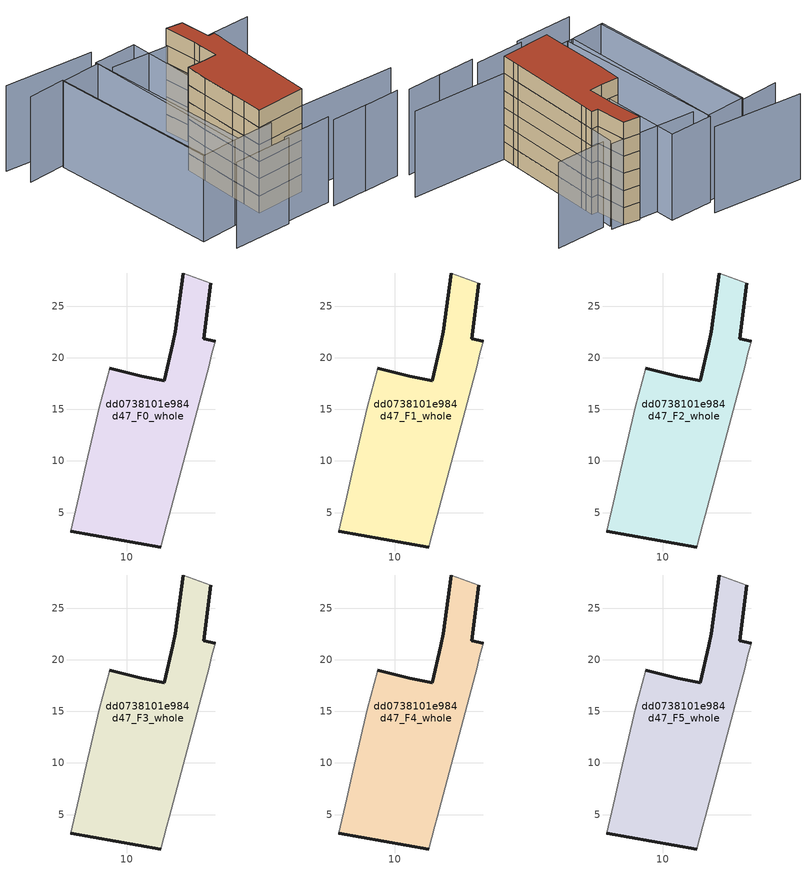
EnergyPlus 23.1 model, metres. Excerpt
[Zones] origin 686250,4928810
dd0738101e984d47_F0_whole
 floor ground (EU_floor_Construction): 18.14,27.21 17.46,21.86 18.6,21.59 18.23,20.2 17.99,19.29 14.15,4.76 13.91,3.85 13.33,1.67 4.59,3.19 5.36,6.55 5.96,9.16 7.34,15.19 8.38,19 11.45,18.22 13.64,17.77 14.46,21.35 14.71,22.52 15.51,28.21 z0
 wall outside (EU_wall_Construction): 4.59,3.19 13.33,1.67 / 18.6,21.59 17.46,21.86 18.14,27.21 / 15.51,28.21 14.71,22.52 14.46,21.35 13.64,17.77 11.45,18.22 8.38,19 z0:3
 wall adiabatic (EU_wall_Construction): 8.38,19 7.34,15.19 5.96,9.16 5.36,6.55 4.59,3.19 / 13.33,1.67 13.91,3.85 14.15,4.76 17.99,19.29 18.23,20.2 18.6,21.59 / 18.14,27.21 15.51,28.21 z0:3
dd0738101e984d47_F1_whole
 floor to dd0738101e984d47_F0_whole (EU_floor_Construction): 18.14,27.21 17.46,21.86 18.6,21.59 18.23,20.2 17.99,19.29 14.15,4.76 13.91,3.85 13.33,1.67 4.59,3.19 5.36,6.55 5.96,9.16 7.34,15.19 8.38,19 11.45,18.22 13.64,17.77 14.46,21.35 14.71,22.52 15.51,28.21 z3
 wall outside (EU_wall_Construction): 4.59,3.19 13.33,1.67 / 18.6,21.59 17.46,21.86 18.14,27.21 / 15.51,28.21 14.71,22.52 14.46,21.35 13.64,17.77 11.45,18.22 8.38,19 z3:6
 wall adiabatic (EU_wall_Construction): 8.38,19 7.34,15.19 5.96,9.16 5.36,6.55 4.59,3.19 / 13.33,1.67 13.91,3.85 14.15,4.76 17.99,19.29 18.23,20.2 18.6,21.59 / 18.14,27.21 15.51,28.21 z3:6
dd0738101e984d47_F2_whole
 floor to dd0738101e984d47_F1_whole (EU_floor_Construction): 18.14,27.21 17.46,21.86 18.6,21.59 18.23,20.2 17.99,19.29 14.15,4.76 13.91,3.85 13.33,1.67 4.59,3.19 5.36,6.55 5.96,9.16 7.34,15.19 8.38,19 11.45,18.22 13.64,17.77 14.46,21.35 14.71,22.52 15.51,28.21 z6
 wall outside (EU_wall_Construction): 4.59,3.19 13.33,1.67 / 18.6,21.59 17.46,21.86 18.14,27.21 / 15.51,28.21 14.71,22.52 14.46,21.35 13.64,17.77 11.45,18.22 8.38,19 z6:9
 wall adiabatic (EU_wall_Construction): 8.38,19 7.34,15.19 5.96,9.16 5.36,6.55 4.59,3.19 / 13.33,1.67 13.91,3.85 14.15,4.76 17.99,19.29 18.23,20.2 18.6,21.59 / 18.14,27.21 15.51,28.21 z6:9
dd0738101e984d47_F3_whole
 floor to dd0738101e984d47_F2_whole (EU_floor_Construction): 18.14,27.21 17.46,21.86 18.6,21.59 18.23,20.2 17.99,19.29 14.15,4.76 13.91,3.85 13.33,1.67 4.59,3.19 5.36,6.55 5.96,9.16 7.34,15.19 8.38,19 11.45,18.22 13.64,17.77 14.46,21.35 14.71,22.52 15.51,28.21 z9
 wall outside (EU_wall_Construction): 4.59,3.19 13.33,1.67 / 18.6,21.59 17.46,21.86 18.14,27.21 / 15.51,28.21 14.71,22.52 14.46,21.35 13.64,17.77 11.45,18.22 8.38,19 z9:12
 wall adiabatic (EU_wall_Construction): 8.38,19 7.34,15.19 5.96,9.16 5.36,6.55 4.59,3.19 / 13.33,1.67 13.91,3.85 14.15,4.76 17.99,19.29 18.23,20.2 18.6,21.59 / 18.14,27.21 15.51,28.21 z9:12
dd0738101e984d47_F4_whole
 floor to dd0738101e984d47_F3_whole (EU_floor_Construction): 18.14,27.21 17.46,21.86 18.6,21.59 18.23,20.2 17.99,19.29 14.15,4.76 13.91,3.85 13.33,1.67 4.59,3.19 5.36,6.55 5.96,9.16 7.34,15.19 8.38,19 11.45,18.22 13.64,17.77 14.46,21.35 14.71,22.52 15.51,28.21 z12
 wall outside (EU_wall_Construction): 4.59,3.19 13.33,1.67 / 18.6,21.59 17.46,21.86 18.14,27.21 / 15.51,28.21 14.71,22.52 14.46,21.35 13.64,17.77 11.45,18.22 8.38,19 z12:15
 wall adiabatic (EU_wall_Construction): 8.38,19 7.34,15.19 5.96,9.16 5.36,6.55 4.59,3.19 / 13.33,1.67 13.91,3.85 14.15,4.76 17.99,19.29 18.23,20.2 18.6,21.59 / 18.14,27.21 15.51,28.21 z12:15
dd0738101e984d47_F5_whole
 floor to dd0738101e984d47_F4_whole (EU_floor_Construction): 18.14,27.21 17.46,21.86 18.6,21.59 18.23,20.2 17.99,19.29 14.15,4.76 13.91,3.85 13.33,1.67 4.59,3.19 5.36,6.55 5.96,9.16 7.34,15.19 8.38,19 11.45,18.22 13.64,17.77 14.46,21.35 14.71,22.52 15.51,28.21 z15
 wall outside (EU_wall_Construction): 4.59,3.19 13.33,1.67 / 18.6,21.59 17.46,21.86 18.14,27.21 / 15.51,28.21 14.71,22.52 14.46,21.35 13.64,17.77 11.45,18.22 8.38,19 z15:18
 wall adiabatic (EU_wall_Construction): 8.38,19 7.34,15.19 5.96,9.16 5.36,6.55 4.59,3.19 / 13.33,1.67 13.91,3.85 14.15,4.76 17.99,19.29 18.23,20.2 18.6,21.59 / 18.14,27.21 15.51,28.21 z15:18
 roof outside (EU_roof_Construction): 13.91,3.85 14.15,4.76 17.99,19.29 18.23,20.2 18.6,21.59 17.46,21.86 18.14,27.21 15.51,28.21 14.71,22.52 14.46,21.35 13.64,17.77 11.45,18.22 8.38,19 7.34,15.19 5.96,9.16 5.36,6.55 4.59,3.19 13.33,1.67 z18
shading: 4.6,-1.49 13.12,-3.27 / 19.04,-5.92 25.29,-7.2 / -5.52,0.13 4.72,-2.1 / 12.84,-4.57 19.2,-5.92 / 29.87,-2.71 13.33,1.67 / 13.33,1.67 19.71,25.78 / -8.23,36.05 -1.59,34.93 / -1.59,34.93 -6.61,5.15 / 29.21,23.22 20.51,25.07 / 20.23,26.44 5.76,31.02 / 7.38,36.12 -7.78,40.92 / -0.77,4.13 5.34,33.83 / 5.34,33.83 12.82,32.29 / 12.82,32.29 6.71,2.6 / 6.71,2.6 -0.77,4.13 / -1.85,34.68 5.27,33.47 / 5.27,33.47 0.25,3.95 / 0.25,3.95 -6.87,5.16 / -6.87,5.16 -1.85,34.68 z0:15
[Building]
EU S2 Campaign: North Axis=0; Terrain=City; Solar Distribution=FullExterior
[Site:Location]
Bologna: Latitude=44.5; Longitude=11.25; Time Zone=1; Elevation=37
[SizingPeriod:WeatherFileDays]
AnnualSizingPeriod: Begin Month=1; Begin Day of Month=1; End Month=12; End Day of Month=31; Day of Week for Start Day=Monday; Use Weather File Daylight Saving Period=No; Use Weather File Rain and Snow Indicators=No
[MATERIAL]
EU_InternalMass_Material: Roughness=MediumRough; Thickness=0.1; Conductivity=1; Density=1800; Specific Heat=900; Thermal Absorptance=0.9; Solar Absorptance=0.7; Visible Absorptance=0.7
[MATERIAL:NOMASS] Roughness=MediumRough; Thermal Absorptance=0.9; Solar Absorptance=0.7; Visible Absorptance=0.7
Name | Thermal Resistance
EU_wall_NoMass | 0.905828
EU_roof_NoMass | 0.37593
EU_floor_NoMass | 0.67114
[CONSTRUCTION]
EU_wall_Construction: EU_wall_NoMass
EU_roof_Construction: EU_roof_NoMass
EU_floor_Construction: EU_floor_NoMass
EU_InternalMass_Construction: EU_InternalMass_Material
[ZONE] Type=1; Multiplier=1; Ceiling Height=autocalculate; Volume=539.514; Floor Area=autocalculate; Part of Total Floor Area=Yes
dd0738101e984d47_F0_whole; dd0738101e984d47_F1_whole; dd0738101e984d47_F2_whole; dd0738101e984d47_F3_whole; dd0738101e984d47_F4_whole; dd0738101e984d47_F5_whole
[INTERNALMASS] Construction=EU_InternalMass_Construction; Surface Area=179.838
Name | Zone or ZoneList
dd0738101e984d47_F0_whole_EU_InternalMass | dd0738101e984d47_F0_whole
dd0738101e984d47_F1_whole_EU_InternalMass | dd0738101e984d47_F1_whole
dd0738101e984d47_F2_whole_EU_InternalMass | dd0738101e984d47_F2_whole
dd0738101e984d47_F3_whole_EU_InternalMass | dd0738101e984d47_F3_whole
dd0738101e984d47_F4_whole_EU_InternalMass | dd0738101e984d47_F4_whole
dd0738101e984d47_F5_whole_EU_InternalMass | dd0738101e984d47_F5_whole
[OTHEREQUIPMENT] Fuel Type=Electricity; Design Level Calculation Method=Watts/Area; Power per Zone Floor Area=1; Fraction Latent=0; Fraction Radiant=0; Fraction Lost=0; Carbon Dioxide Generation Rate=0; EndUse Subcategory=EU_Step8_InternalGains
Name | Zone or ZoneList or Space or SpaceList | Schedule
EU_Step8_InternalGain_dd0738101e984d47_F0_whole_f000 | dd0738101e984d47_F0_whole | EU_Step8_GainSchedule_dd0738101e984d47_F0_whole_f000
EU_Step8_InternalGain_dd0738101e984d47_F1_whole_f000 | dd0738101e984d47_F1_whole | EU_Step8_GainSchedule_dd0738101e984d47_F1_whole_f000
EU_Step8_InternalGain_dd0738101e984d47_F2_whole_f000 | dd0738101e984d47_F2_whole | EU_Step8_GainSchedule_dd0738101e984d47_F2_whole_f000
EU_Step8_InternalGain_dd0738101e984d47_F3_whole_f000 | dd0738101e984d47_F3_whole | EU_Step8_GainSchedule_dd0738101e984d47_F3_whole_f000
EU_Step8_InternalGain_dd0738101e984d47_F4_whole_f000 | dd0738101e984d47_F4_whole | EU_Step8_GainSchedule_dd0738101e984d47_F4_whole_f000
EU_Step8_InternalGain_dd0738101e984d47_F5_whole_f000 | dd0738101e984d47_F5_whole | EU_Step8_GainSchedule_dd0738101e984d47_F5_whole_f000
[ZONEVENTILATION:DESIGNFLOWRATE] Schedule=EU_AlwaysOn; Design Flow Rate Calculation Method=AirChanges/Hour; Air Changes per Hour=0.73129; Ventilation Type=Natural; Fan Pressure Rise=0; Fan Total Efficiency=1; Constant Term Coefficient=1; Temperature Term Coefficient=0; Velocity Term Coefficient=0; Velocity Squared Term Coefficient=0; Minimum Indoor Temperature=-100; Maximum Indoor Temperature=100; Delta Temperature=-100; Minimum Outdoor Temperature=-100; Maximum Outdoor Temperature=100; Maximum Wind Speed=40
Name | Zone or ZoneList or Space or SpaceList
EU_ConstantAir_dd0738101e984d47_F0_whole | dd0738101e984d47_F0_whole
EU_ConstantAir_dd0738101e984d47_F1_whole | dd0738101e984d47_F1_whole
EU_ConstantAir_dd0738101e984d47_F2_whole | dd0738101e984d47_F2_whole
EU_ConstantAir_dd0738101e984d47_F3_whole | dd0738101e984d47_F3_whole
EU_ConstantAir_dd0738101e984d47_F4_whole | dd0738101e984d47_F4_whole
EU_ConstantAir_dd0738101e984d47_F5_whole | dd0738101e984d47_F5_whole
[HVACTEMPLATE:THERMOSTAT] Constant Heating Setpoint=20; Constant Cooling Setpoint=50
EU_HeatOnly_dd0738101e984d47_F0_whole; EU_HeatOnly_dd0738101e984d47_F1_whole; EU_HeatOnly_dd0738101e984d47_F2_whole; EU_HeatOnly_dd0738101e984d47_F3_whole; EU_HeatOnly_dd0738101e984d47_F4_whole; EU_HeatOnly_dd0738101e984d47_F5_whole
[HVACTEMPLATE:ZONE:IDEALLOADSAIRSYSTEM] System Availability Schedule=EU_AlwaysOn; Maximum Heating Supply Air Temperature=50; Minimum Cooling Supply Air Temperature=13; Maximum Heating Supply Air Humidity Ratio=0.0156; Minimum Cooling Supply Air Humidity Ratio=0.0077; Heating Limit=NoLimit; Cooling Limit=NoLimit; Heating Availability Schedule=EU_AlwaysOn; Cooling Availability Schedule=EU_CoolingOff; Dehumidification Control Type=ConstantSensibleHeatRatio; Cooling Sensible Heat Ratio=0.7; Dehumidification Setpoint=60; Humidification Control Type=None; Humidification Setpoint=30; Outdoor Air Method=None; Outdoor Air Flow Rate per Person=0.00944; Outdoor Air Flow Rate per Zone Floor Area=0; Outdoor Air Flow Rate per Zone=0; Demand Controlled Ventilation Type=None; Outdoor Air Economizer Type=NoEconomizer; Heat Recovery Type=None; Sensible Heat Recovery Effectiveness=0.7; Latent Heat Recovery Effectiveness=0.65
Name | Template Thermostat
dd0738101e984d47_F0_whole | EU_HeatOnly_dd0738101e984d47_F0_whole
dd0738101e984d47_F1_whole | EU_HeatOnly_dd0738101e984d47_F1_whole
dd0738101e984d47_F2_whole | EU_HeatOnly_dd0738101e984d47_F2_whole
dd0738101e984d47_F3_whole | EU_HeatOnly_dd0738101e984d47_F3_whole
dd0738101e984d47_F4_whole | EU_HeatOnly_dd0738101e984d47_F4_whole
dd0738101e984d47_F5_whole | EU_HeatOnly_dd0738101e984d47_F5_whole
[SIZING:ZONE] Zone Cooling Design Supply Air Temperature Input Method=SupplyAirTemperature; Zone Cooling Design Supply Air Temperature=13; Zone Heating Design Supply Air Temperature Input Method=SupplyAirTemperature; Zone Heating Design Supply Air Temperature=50; Zone Cooling Design Supply Air Humidity Ratio=0.008; Zone Heating Design Supply Air Humidity Ratio=0.008; Cooling Design Air Flow Method=DesignDay; Cooling Design Air Flow Rate=0; Cooling Minimum Air Flow per Zone Floor Area=0.000762; Cooling Minimum Air Flow=0; Cooling Minimum Air Flow Fraction=0.2; Heating Design Air Flow Method=DesignDay; Heating Design Air Flow Rate=0; Heating Maximum Air Flow per Zone Floor Area=0.002032; Heating Maximum Air Flow=0.141576; Heating Maximum Air Flow Fraction=0.3; Account for Dedicated Outdoor Air System=No; Dedicated Outdoor Air System Control Strategy=NeutralSupplyAir; Dedicated Outdoor Air Low Setpoint Temperature for Design=autosize; Dedicated Outdoor Air High Setpoint Temperature for Design=autosize; Zone Load Sizing Method=Sensible Load Only No Latent Load; Zone Latent Cooling Design Supply Air Humidity Ratio Input Method=HumidityRatioDifference; Zone Cooling Design Supply Air Humidity Ratio Difference=0.005; Zone Latent Heating Design Supply Air Humidity Ratio Input Method=HumidityRatioDifference; Zone Humidification Design Supply Air Humidity Ratio Difference=0.005
dd0738101e984d47_F0_whole; dd0738101e984d47_F1_whole; dd0738101e984d47_F2_whole; dd0738101e984d47_F3_whole; dd0738101e984d47_F4_whole; dd0738101e984d47_F5_whole
[SCHEDULE:CONSTANT]
Name | Hourly Value
EU_AlwaysOn | 1
EU_CoolingOff | 0
[SCHEDULE:FILE] Column Number=1; Rows to Skip at Top=0; Number of Hours of Data=8760; Column Separator=Comma; Interpolate to Timestep=No; Minutes per Item=60; Adjust Schedule for Daylight Savings=Yes
Name | File
EU_Step8_GainSchedule_dd0738101e984d47_F0_whole_f000 | ../../schedules/dd0738101e984d47/dd0738101e984d47_F0_whole_f000_gain.csv
EU_Step8_GainSchedule_dd0738101e984d47_F1_whole_f000 | ../../schedules/dd0738101e984d47/dd0738101e984d47_F1_whole_f000_gain.csv
EU_Step8_GainSchedule_dd0738101e984d47_F2_whole_f000 | ../../schedules/dd0738101e984d47/dd0738101e984d47_F2_whole_f000_gain.csv
EU_Step8_GainSchedule_dd0738101e984d47_F3_whole_f000 | ../../schedules/dd0738101e984d47/dd0738101e984d47_F3_whole_f000_gain.csv
EU_Step8_GainSchedule_dd0738101e984d47_F4_whole_f000 | ../../schedules/dd0738101e984d47/dd0738101e984d47_F4_whole_f000_gain.csv
EU_Step8_GainSchedule_dd0738101e984d47_F5_whole_f000 | ../../schedules/dd0738101e984d47/dd0738101e984d47_F5_whole_f000_gain.csv
